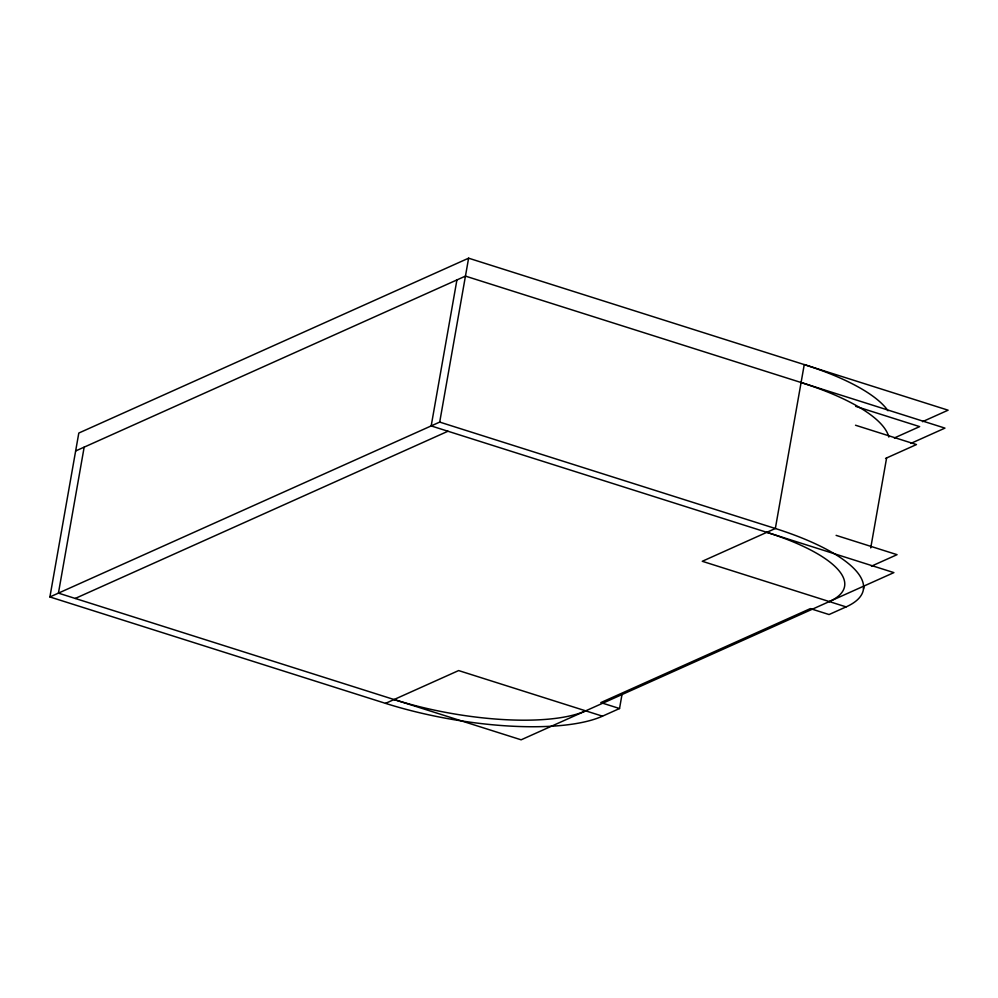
<?xml version="1.0" encoding="UTF-8"?>
<svg xmlns="http://www.w3.org/2000/svg" width="998" height="998" viewBox="0 0 998 998"><rect width="100%" height="100%" fill="white"/><g stroke="black" fill="none" stroke-linecap="round" stroke-linejoin="round"><path stroke-width="1.5" d="M621.941 694.845L619.533 708.53L602.48 716.177A163.61 49.201 10 0 1 385.54 703.365L49.9 596.954L78.805 433.045L468.611 258.183L948.1 410.19L922.489 421.68M84.169 447.141L58.433 593.124L521.131 739.817L893.884 572.615L431.186 425.921L456.922 279.939M49.9 596.954L439.706 422.092L468.611 258.183M863.495 588.982L864.031 585.938M870.73 547.914L886.561 458.194M75.636 450.971L465.442 276.109L944.944 428.117L910.8 443.436M75.212 598.451L447.965 431.236M894.333 437.972L919.632 426.62L855.71 406.361M885.55 458.431L916.463 444.559L855.523 425.235M385.54 703.365L458.631 670.569L602.48 716.177M871.441 566.165L897.052 554.676L836.112 535.365M439.706 422.092L775.346 528.503A163.61 49.201 10 0 1 846.104 606.896L829.051 614.543L810.351 608.618L600.833 702.604L619.533 708.53M846.104 606.896L702.268 561.288L775.346 528.503L804.251 364.594A163.61 49.201 10 0 1 888.008 410.764M801.095 382.521A163.61 49.201 10 0 1 888.844 437.062M766.826 532.321A144.523 43.463 10 0 1 829.326 601.569M585.701 710.863A144.523 43.463 10 0 1 394.073 699.536"/></g></svg>
